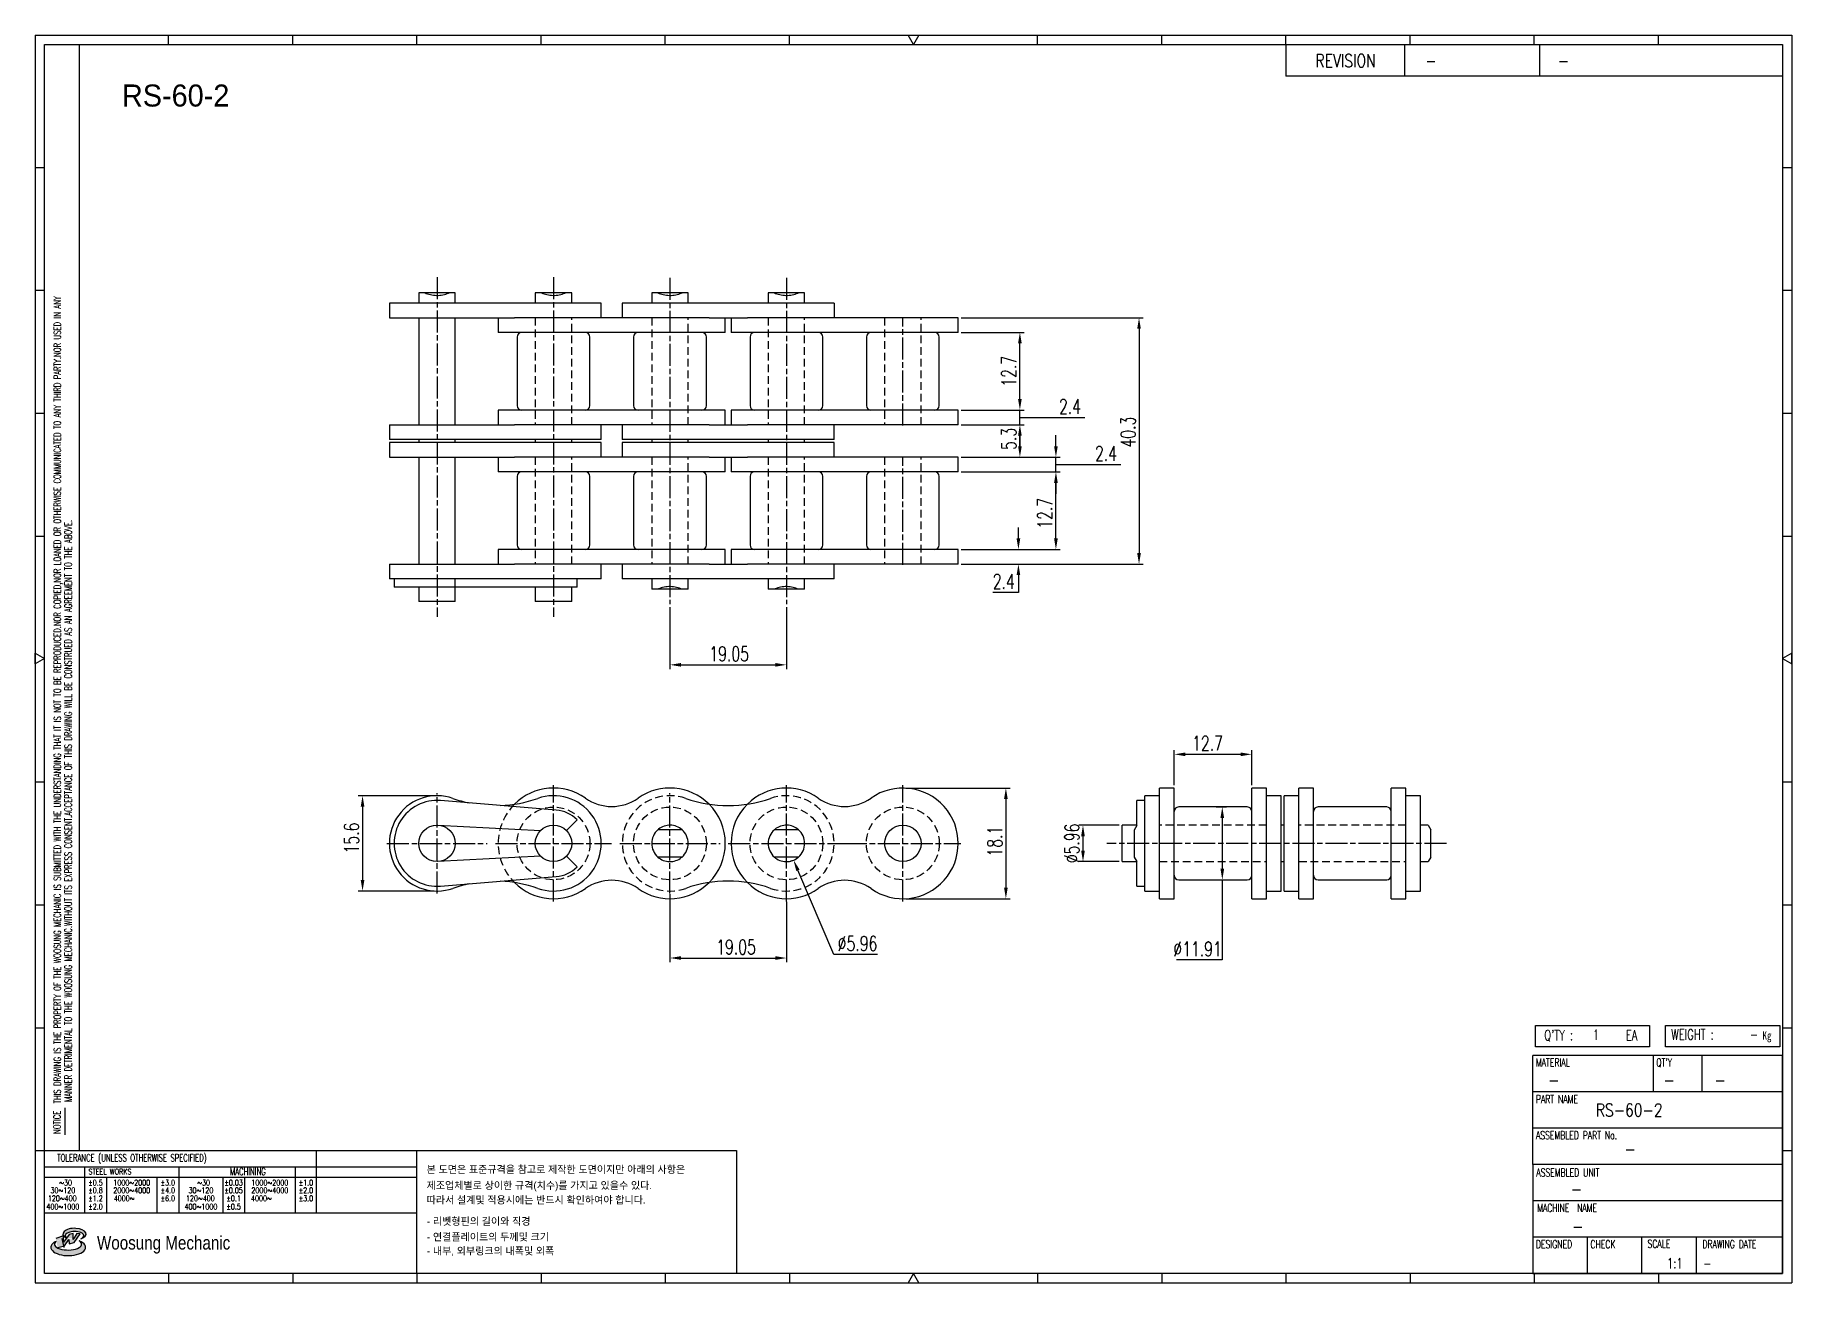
# Model space of a CAD drawing. Header units: millimetres. Extents: x 472 to 759, y -130 to 74.
import ezdxf
from ezdxf.enums import TextEntityAlignment as Align

# ---------------------------------------------------------------- set-up
doc = ezdxf.new("R2010")
doc.units = ezdxf.units.MM
doc.linetypes.add('AM_ISO08W050', pattern=[18, 12, -1.5, 3, -1.5])
doc.linetypes.add('HIDDEN', pattern=[9.525, 6.35, -3.175])
doc.layers.get('Defpoints').update_dxf_attribs({"color": 80})
doc.layers.add('CL1', color=140, linetype='AM_ISO08W050', lineweight=25)
for name, color, linetype in [('HID-01', 2, 'HIDDEN'), ('S-DIM', 7, 'Continuous'), ('TITLE', 7, 'Continuous'), ('도면레이아웃', 7, 'Continuous')]:
    doc.layers.add(name, color=color, linetype=linetype)
doc.styles.add('HAN', font='ROMANS.shx', dxfattribs={"width": 0.7, "bigfont": 'whgtxt.shx'})
doc.styles.add('HKD_ST2', font='romans.shx', dxfattribs={"width": 0.7, "height": 4, "bigfont": '@extfont2.shx'})
doc.styles.add('HSG', font='SIMPLEX.shx', dxfattribs={"width": 0.7, "bigfont": 'HSG.shx'})
doc.styles.add('MtXpl_', font='Gulim.ttf')
doc.styles.add('SLDTEXTSTYLE4', font='arial.ttf', dxfattribs={"width": 0.8})
doc.dimstyles.new('APP1.0', dxfattribs={"dimtxt": 2.4, "dimasz": 1.8, "dimexe": 0.7, "dimexo": 0.5, "dimgap": 0.6, "dimtad": 1, "dimtoh": 1, "dimrnd": 0.01, "dimzin": 9, "dimdsep": 46, "dimtxsty": 'HSG', "dimcen": 0, "dimclrd": 1, "dimclre": 1, "dimclrt": 256, "dimazin": 2, "dimtp": 1, "dimtm": 1, "dimtfac": 0.5, "dimtofl": 0, "dimtmove": 0, "dimatfit": 3, "dimfxl": 0, "dimtvp": 1, "dimtolj": 2, "dimlwd": -1, "dimlwe": -1, "dimarcsym": 0})

# ---------------------------------------------------------------- blocks, each defined once
blk = doc.blocks.new('MAST')
at = {"layer": '도면레이아웃'}
h = blk.add_hatch(color=10, dxfattribs=at)
h.paths.add_polyline_path([(1.544, 35.177), (1.554, 34.966), (1.779, 35.034), (2.054, 35.422), (1.908, 35.446), (1.728, 35.167), (1.741, 35.439), (1.547, 35.405), (1.292, 35.041), (1.295, 35.33), (0.943, 35.208), (1.03, 34.8), (1.336, 34.885)])
edge = h.paths.add_edge_path()
edge.add_ellipse((1.795, 35.421), major_axis=(-0.53, 0), ratio=0.487785, start_angle=122.36065, end_angle=403.39574)
edge.add_line((1.411, 35.244), (1.419, 35.261))
edge.add_ellipse((1.798, 35.344), major_axis=(-0.423, 0), ratio=0.444396, start_angle=131.58977, end_angle=386.19408, ccw=False)
edge = h.paths.add_edge_path()
edge.add_ellipse((1.512, 34.815), major_axis=(-0.793, 0), ratio=0.480113, start_angle=314.67633, end_angle=590.85213)
edge.add_ellipse((1.501, 34.958), major_axis=(-0.62, 0), ratio=0.43311, start_angle=331.7024, end_angle=574.42495, ccw=False)
at = {"color": 140}
for p, q in [((0, 90.118), (80.15, 90.118)), ((0, 90.118), (0, 33.191)), ((80.15, 90.118), (80.15, 33.191)), ((57.068, 89.693), (57.068, 88.246)), ((62.47, 89.693), (62.47, 88.246)), ((68.635, 89.693), (68.635, 88.246)), ((79.725, 88.246), (57.068, 88.246)), ((68.449, 43.961), (68.449, 44.936)), ((68.449, 44.936), (73.654, 44.936)), ((73.654, 44.936), (73.654, 43.961)), ((74.39, 43.961), (74.39, 44.936)), ((74.39, 44.936), (79.595, 44.936)), ((79.595, 44.936), (79.595, 43.961)), ((68.336, 38.59), (68.336, 43.563)), ((79.725, 43.563), (68.336, 43.563)), ((73.654, 43.961), (68.449, 43.961)), ((73.827, 43.563), (73.827, 41.905)), ((79.595, 43.961), (74.39, 43.961)), ((76.037, 43.563), (76.037, 41.905)), ((79.725, 38.59), (79.725, 43.563)), ((79.725, 41.905), (68.336, 41.905)), ((79.725, 40.248), (68.336, 40.248)), ((68.336, 38.59), (68.336, 33.616)), ((79.725, 38.59), (68.336, 38.59)), ((79.725, 33.616), (79.725, 38.59)), ((79.725, 36.932), (68.336, 36.932)), ((79.725, 35.274), (68.336, 35.274)), ((70.822, 33.616), (70.822, 35.274)), ((73.309, 33.616), (73.309, 35.274)), ((75.796, 33.616), (75.796, 35.274)), ((0, 33.191), (80.15, 33.191)), ((68.336, 33.616), (79.725, 33.616))]:
    blk.add_line(p, q, dxfattribs=at)
for p, q in [((6.089, 89.693), (6.089, 90.118)), ((11.753, 89.693), (11.753, 90.118)), ((17.418, 89.693), (17.418, 90.118)), ((23.082, 89.693), (23.082, 90.118)), ((28.746, 89.693), (28.746, 90.118)), ((34.411, 89.693), (34.411, 90.118)), ((45.739, 89.693), (45.739, 90.118)), ((51.404, 89.693), (51.404, 90.118)), ((57.068, 89.693), (57.068, 90.118)), ((62.732, 89.693), (62.732, 90.118)), ((68.397, 89.693), (68.397, 90.118)), ((74.061, 89.693), (74.061, 90.118)), ((0, 84.085), (0.425, 84.085)), ((79.725, 84.085), (80.15, 84.085)), ((0, 78.478), (0.425, 78.478)), ((79.725, 78.478), (80.15, 78.478)), ((0, 72.87), (0.425, 72.87)), ((79.725, 72.87), (80.15, 72.87)), ((0, 67.262), (0.425, 67.262)), ((79.725, 67.262), (80.15, 67.262)), ((0, 56.047), (0.425, 56.047)), ((79.725, 56.047), (80.15, 56.047)), ((0, 50.439), (0.425, 50.439)), ((79.725, 50.439), (80.15, 50.439)), ((0, 44.832), (0.425, 44.832)), ((79.725, 44.832), (80.15, 44.832)), ((1.377, 39.947), (1.377, 41.174)), ((0, 39.224), (0.425, 39.224)), ((79.725, 39.224), (80.15, 39.224)), ((6.089, 33.616), (6.089, 33.191)), ((11.753, 33.616), (11.753, 33.191)), ((17.418, 33.616), (17.418, 33.191)), ((23.082, 33.616), (23.082, 33.191)), ((28.746, 33.616), (28.746, 33.191)), ((34.411, 33.616), (34.411, 33.191)), ((45.739, 33.616), (45.739, 33.191)), ((51.404, 33.616), (51.404, 33.191)), ((57.068, 33.616), (57.068, 33.191)), ((62.732, 33.616), (62.732, 33.191)), ((68.397, 33.616), (68.397, 33.191)), ((74.061, 33.616), (74.061, 33.191))]:
    blk.add_line(p, q)
at = {"color": 2}
for p, q in [((2.017, 39.224), (2.017, 89.693)), ((0.425, 39.224), (17.418, 39.224)), ((0.425, 38.487), (17.418, 38.487)), ((2.257, 38.487), (2.257, 36.382)), ((6.557, 38.5), (6.557, 36.382)), ((11.857, 38.487), (11.857, 36.382)), ((12.816, 39.224), (12.816, 36.382)), ((17.418, 33.616), (17.418, 39.224)), ((0.425, 38.012), (17.418, 38.012)), ((3.257, 38.012), (3.257, 36.382)), ((5.557, 38.012), (5.557, 36.382)), ((8.557, 38.012), (8.557, 36.382)), ((9.557, 38.026), (9.557, 36.382)), ((0.425, 36.382), (17.418, 36.382))]:
    blk.add_line(p, q, dxfattribs=at)
for points in [[(40.075, 89.693), (39.83, 90.118), (40.32, 90.118)], [(0.425, 61.679), (0, 61.433), (0, 61.924)], [(79.725, 61.679), (80.15, 61.433), (80.15, 61.924)], [(40.075, 33.616), (39.83, 33.191), (40.32, 33.191)]]:
    blk.add_lwpolyline(points, close=True)
at = {"color": 140}
blk.add_lwpolyline([(0.425, 89.693), (79.725, 89.693), (79.725, 33.616), (0.425, 33.616)], close=True, dxfattribs=at)
at = {"layer": '도면레이아웃'}
for p, q in [((1.295, 35.33), (0.943, 35.208)), ((1.547, 35.405), (1.292, 35.041)), ((1.292, 35.041), (1.295, 35.33)), ((1.741, 35.439), (1.547, 35.405)), ((1.908, 35.446), (1.728, 35.167)), ((1.728, 35.167), (1.741, 35.439)), ((1.779, 35.034), (2.054, 35.422)), ((2.054, 35.422), (1.908, 35.446)), ((1.03, 34.8), (1.336, 34.885)), ((1.224, 35.208), (1.311, 34.8)), ((1.224, 35.208), (1.224, 35.208)), ((1.336, 34.885), (1.544, 35.177)), ((1.419, 35.261), (1.411, 35.244)), ((1.544, 35.177), (1.554, 34.966)), ((1.554, 34.966), (1.779, 35.034))]:
    blk.add_line(p, q, dxfattribs=at)
for centre, major_axis, ratio, start_param, end_param in [((1.795, 35.421), (-0.53, 0), 0.487785, 2.135596, 7.040584), ((1.798, 35.344), (-0.423, 0), 0.444396, 2.296675, 6.740358), ((1.512, 34.815), (-0.793, 0), 0.480113, 5.492138, 10.312315), ((1.501, 34.958), (-0.62, 0), 0.43311, 5.789299, 10.025607)]:
    blk.add_ellipse(centre, major_axis=major_axis, ratio=ratio, start_param=start_param, end_param=end_param, dxfattribs=at)
for s, height, style, width, p in [('REVISION', 0.5806, 'HAN', 0.8, (58.415, 88.664)), ('-', 0.581, 'HAN', 0.8, (63.426, 88.664)), ('-', 0.581, 'HAN', 0.8, (69.468, 88.664)), ("Q'TY : ", 0.4746, 'HKD_ST2', 0.7, (68.857, 44.253)), ('1', 0.475, 'HKD_ST2', 0.7, (71.071, 44.275)), ('EA', 0.4746, 'HKD_ST2', 0.7, (72.578, 44.253)), ('WEIGHT : ', 0.4746, 'HKD_ST2', 0.7, (74.65, 44.286)), ('-', 0.581, 'HAN', 0.8, (69.029, 42.157)), ('-', 0.581, 'HAN', 0.8, (74.289, 42.157)), ('-', 0.581, 'HAN', 0.8, (76.623, 42.157)), ('-', 0.581, 'HAN', 0.8, (72.515, 39.013)), ('-', 0.581, 'HAN', 0.8, (70.067, 37.189)), ('-', 0.581, 'HAN', 0.8, (70.126, 35.48)), ('1:1', 0.4746, 'HKD_ST2', 0.7, (74.458, 33.848)), ('-', 0.475, 'HKD_ST2', 0.7, (76.112, 33.837))]:
    blk.add_text(s, height=height, dxfattribs=dict(style=style, width=width)).set_placement(p)
at = {"color": 6, "style": 'HKD_ST2', "width": 0.7}
for s, p in [(' THIS DRAWING IS THE PROPERTY OF THE WOOSUNG MECHANIC IS SUBMITTED WITH THE UNDERSTANDING THAT IT IS NOT TO BE REPRODUCED.NOR COPIED,NOR LOANED OR OTHERWISE COMMUNICATED TO ANY THIRD PARTY.NOR USED IN ANY', (1.173, 41.217)), ('MANNER DETRIMENTAL TO THE WOOSUNG MECHANIC.WITHOUT ITS EXPRESS CONSENT.ACCEPTANCE OF THIS DRAWING WILL BE CONSTRUED AS AN AGREEMENT TO THE ABOVE.', (1.672, 41.447))]:
    blk.add_text(s, height=0.326266, rotation=90, dxfattribs=at).set_placement(p)
at = {"style": 'HKD_ST2', "width": 0.7}
blk.add_text('-', height=0.475, dxfattribs=at).set_placement((78.613, 44.286), align=Align.RIGHT)
at = {"color": 254, "style": 'HKD_ST2', "width": 0.7}
for s, height, p in [('MATERIAL', 0.3651, (68.474, 43.425)), ("QT'Y", 0.3651, (73.965, 43.425)), ('PART NAME', 0.3651, (68.474, 41.756)), ('ASSEMBLED PART No.', 0.36511, (68.474, 40.109)), ('ASSEMBLED UNIT', 0.36511, (68.49, 38.408)), ('MACHINE  NAME', 0.36511, (68.532, 36.794)), ('DESIGNED', 0.3651, (68.474, 35.136)), ('CHECK', 0.3651, (70.961, 35.136)), ('SCALE', 0.3651, (73.566, 35.153)), ('DRAWING DATE', 0.36511, (76.071, 35.141))]:
    blk.add_text(s, height=height, dxfattribs=at).set_placement(p, align=Align.TOP_LEFT)
at = {"style": 'HKD_ST2', "width": 0.7}
blk.add_text('NOTICE', height=0.3263, rotation=90, dxfattribs=at).set_placement((1.163, 39.988))
blk.add_text('TOLERANCE (UNLESS OTHERWISE SPECIFIED)', height=0.32627, dxfattribs=at).set_placement((4.417, 38.896), align=Align.MIDDLE_CENTER)
at = {"color": 4, "style": 'HKD_ST2', "width": 0.7}
for s, height, p in [('%%12630', 0.261, (1.389, 37.762)), ('1000%%1262000', 0.26101, (4.407, 37.762)), ('%%12630', 0.261, (7.689, 37.762)), ('1000%%1262000', 0.26101, (10.707, 37.762)), ('120%%126400', 0.26101, (1.237, 37.045)), ('30%%126120', 0.261, (1.263, 37.411)), ('4000%%126', 0.261, (4.061, 37.045)), ('2000%%1264000', 0.26101, (4.407, 37.411)), ('120%%126400', 0.26101, (7.537, 37.045)), ('30%%126120', 0.261, (7.563, 37.411)), ('4000%%126', 0.261, (10.321, 37.045)), ('2000%%1264000', 0.26101, (10.707, 37.411)), ('400%%1261000', 0.26101, (1.263, 36.67)), ('400%%1261000', 0.26101, (7.563, 36.67))]:
    blk.add_text(s, height=height, dxfattribs=at).set_placement(p, align=Align.MIDDLE_CENTER)
for s, height, p in [('%%P0.5', 0.261, (2.757, 37.762)), ('STEEL WORKS', 0.26101, (3.416, 38.268)), ('%%P3.0', 0.261, (6.057, 37.762)), ('%%P0.03', 0.261, (9.057, 37.762)), ('MACHINING', 0.3263, (9.707, 38.27)), ('%%P1.0', 0.261, (12.357, 37.762)), ('%%P0.8', 0.261, (2.757, 37.411)), ('%%P1.2', 0.261, (2.757, 37.045)), ('%%P4.0', 0.261, (6.057, 37.411)), ('%%P6.0', 0.261, (6.057, 37.045)), ('%%P0.05', 0.261, (9.057, 37.411)), ('%%P0.1', 0.261, (9.057, 37.045)), ('%%P2.0', 0.261, (12.357, 37.411)), ('%%P3.0', 0.261, (12.357, 37.045)), ('%%P2.0', 0.261, (2.757, 36.67)), ('%%P0.5', 0.261, (9.057, 36.67))]:
    blk.add_text(s, height=height, dxfattribs=at).set_placement(p, align=Align.MIDDLE)
at = {"color": 1, "style": 'SLDTEXTSTYLE4', "width": 0.8}
blk.add_text('Woosung Mechanic', height=0.61957, dxfattribs=at).set_placement((2.822, 34.711))
at = {"layer": 'TITLE', "width": 0.8}
blk.add_text('Kg', height=0.3789, dxfattribs=at).set_placement((78.807, 44.286))
blk = doc.blocks.new('*D2')
at = {"layer": 'Defpoints', "color": 0, "transparency": 16777216}
for p in [(622.63, -9.95), (632.48, -9.95), (622.63, -12.35)]:
    blk.add_point(p, dxfattribs=at)
at = {"layer": 'S-DIM', "color": 1, "transparency": 16777216}
for p, q in [((632.48, -8.15), (632.48, -6.35)), ((623.13, -9.95), (633.18, -9.95)), ((623.13, -12.35), (633.18, -12.35)), ((632.48, -14.15), (632.48, -16.98)), ((632.48, -16.98), (628.28, -16.98))]:
    blk.add_line(p, q, dxfattribs=at)
for points in [[(632.18, -8.15), (632.78, -8.15), (632.48, -9.95)], [(632.18, -14.15), (632.78, -14.15), (632.48, -12.35)]]:
    blk.add_solid(points, dxfattribs=at)
at = {"layer": 'S-DIM', "transparency": 16777216, "insert": (630.08, -15.18), "char_height": 2.4, "attachment_point": 5, "style": 'HSG'}
blk.add_mtext('\\A2;2.4', dxfattribs=at)
blk = doc.blocks.new('*D3')
at = {"layer": 'Defpoints', "color": 0, "transparency": 16777216}
for p in [(622.63, 2.75), (638.61, 2.75), (622.63, -9.95)]:
    blk.add_point(p, dxfattribs=at)
at = {"layer": 'S-DIM', "color": 1, "transparency": 16777216}
for p, q in [((623.13, 2.75), (639.31, 2.75)), ((638.61, -8.15), (638.61, 0.95)), ((623.13, -9.95), (639.31, -9.95))]:
    blk.add_line(p, q, dxfattribs=at)
for points in [[(638.31, 0.95), (638.91, 0.95), (638.61, 2.75)], [(638.31, -8.15), (638.91, -8.15), (638.61, -9.95)]]:
    blk.add_solid(points, dxfattribs=at)
at = {"layer": 'S-DIM', "transparency": 16777216, "insert": (636.81, -4.04), "char_height": 2.4, "attachment_point": 5, "rotation": 90, "style": 'HSG'}
blk.add_mtext('\\A2;12.7', dxfattribs=at)
blk = doc.blocks.new('*D4')
at = {"layer": 'Defpoints', "color": 0, "transparency": 16777216}
for p in [(622.63, 5.15), (638.61, 5.15), (622.63, 2.75)]:
    blk.add_point(p, dxfattribs=at)
at = {"layer": 'S-DIM', "color": 1, "transparency": 16777216}
for p, q in [((638.61, 6.95), (638.61, 8.75)), ((623.13, 5.15), (639.31, 5.15)), ((638.61, 2.75), (638.61, 5.15)), ((638.61, 3.95), (644.41, 3.95)), ((644.41, 3.95), (649.21, 3.95)), ((623.13, 2.75), (639.31, 2.75)), ((638.61, 0.95), (638.61, -0.85))]:
    blk.add_line(p, q, dxfattribs=at)
for points in [[(638.31, 6.95), (638.91, 6.95), (638.61, 5.15)], [(638.31, 0.95), (638.91, 0.95), (638.61, 2.75)]]:
    blk.add_solid(points, dxfattribs=at)
at = {"layer": 'S-DIM', "transparency": 16777216, "insert": (646.81, 5.75), "char_height": 2.4, "attachment_point": 5, "style": 'HSG'}
blk.add_mtext('\\A2;2.4', dxfattribs=at)
blk = doc.blocks.new('*D5')
at = {"layer": 'Defpoints', "color": 0, "transparency": 16777216}
for p in [(622.63, 10.45), (632.72, 10.45), (622.63, 5.15)]:
    blk.add_point(p, dxfattribs=at)
at = {"layer": 'S-DIM', "color": 1, "transparency": 16777216}
for p, q in [((623.13, 10.45), (633.42, 10.45)), ((632.72, 6.95), (632.72, 8.65)), ((623.13, 5.15), (633.42, 5.15))]:
    blk.add_line(p, q, dxfattribs=at)
for points in [[(632.42, 8.65), (633.02, 8.65), (632.72, 10.45)], [(632.42, 6.95), (633.02, 6.95), (632.72, 5.15)]]:
    blk.add_solid(points, dxfattribs=at)
at = {"layer": 'S-DIM', "transparency": 16777216, "insert": (630.92, 8.14), "char_height": 2.4, "attachment_point": 5, "rotation": 90, "style": 'HSG'}
blk.add_mtext('\\A2;5.3', dxfattribs=at)
blk = doc.blocks.new('*D6')
at = {"layer": 'Defpoints', "color": 0, "transparency": 16777216}
for p in [(622.63, 12.85), (632.72, 12.85), (622.63, 10.45)]:
    blk.add_point(p, dxfattribs=at)
at = {"layer": 'S-DIM', "color": 1, "transparency": 16777216}
for p, q in [((632.72, 14.65), (632.72, 16.45)), ((623.13, 12.85), (633.42, 12.85)), ((632.72, 10.45), (632.72, 12.85)), ((632.72, 11.65), (638.52, 11.65)), ((638.52, 11.65), (643.32, 11.65)), ((623.13, 10.45), (633.42, 10.45)), ((632.72, 8.65), (632.72, 6.85))]:
    blk.add_line(p, q, dxfattribs=at)
for points in [[(632.42, 14.65), (633.02, 14.65), (632.72, 12.85)], [(632.42, 8.65), (633.02, 8.65), (632.72, 10.45)]]:
    blk.add_solid(points, dxfattribs=at)
at = {"layer": 'S-DIM', "transparency": 16777216, "insert": (640.92, 13.45), "char_height": 2.4, "attachment_point": 5, "style": 'HSG'}
blk.add_mtext('\\A2;2.4', dxfattribs=at)
blk = doc.blocks.new('*D7')
at = {"layer": 'Defpoints', "color": 0, "transparency": 16777216}
for p in [(622.63, 25.55), (632.72, 25.55), (622.63, 12.85)]:
    blk.add_point(p, dxfattribs=at)
at = {"layer": 'S-DIM', "color": 1, "transparency": 16777216}
for p, q in [((623.13, 25.55), (633.42, 25.55)), ((632.72, 14.65), (632.72, 23.75)), ((623.13, 12.85), (633.42, 12.85))]:
    blk.add_line(p, q, dxfattribs=at)
for points in [[(632.42, 23.75), (633.02, 23.75), (632.72, 25.55)], [(632.42, 14.65), (633.02, 14.65), (632.72, 12.85)]]:
    blk.add_solid(points, dxfattribs=at)
at = {"layer": 'S-DIM', "transparency": 16777216, "insert": (630.92, 19.2), "char_height": 2.4, "attachment_point": 5, "rotation": 90, "style": 'HSG'}
blk.add_mtext('\\A2;12.7', dxfattribs=at)
blk = doc.blocks.new('*D8')
at = {"layer": 'Defpoints', "color": 0, "transparency": 16777216}
for p in [(622.63, 27.95), (622.63, -12.35), (652.21, -12.35)]:
    blk.add_point(p, dxfattribs=at)
at = {"layer": 'S-DIM', "color": 1, "transparency": 16777216}
for p, q in [((623.13, 27.95), (652.91, 27.95)), ((652.21, 26.15), (652.21, -10.55)), ((623.13, -12.35), (652.91, -12.35))]:
    blk.add_line(p, q, dxfattribs=at)
for points in [[(651.91, 26.15), (652.51, 26.15), (652.21, 27.95)], [(651.91, -10.55), (652.51, -10.55), (652.21, -12.35)]]:
    blk.add_solid(points, dxfattribs=at)
at = {"layer": 'S-DIM', "transparency": 16777216, "insert": (650.41, 9.25), "char_height": 2.4, "attachment_point": 5, "rotation": 90, "style": 'HSG'}
blk.add_mtext('\\A2;40.3', dxfattribs=at)
blk = doc.blocks.new('*D9')
at = {"layer": 'Defpoints', "color": 0, "transparency": 16777216}
for p in [(575.48, -18.88), (594.53, -18.88), (594.53, -28.82)]:
    blk.add_point(p, dxfattribs=at)
at = {"layer": 'S-DIM', "color": 1, "transparency": 16777216}
for p, q in [((575.48, -19.38), (575.48, -29.52)), ((594.53, -19.38), (594.53, -29.52)), ((577.28, -28.82), (592.73, -28.82))]:
    blk.add_line(p, q, dxfattribs=at)
for points in [[(577.28, -28.52), (577.28, -29.12), (575.48, -28.82)], [(592.73, -28.52), (592.73, -29.12), (594.53, -28.82)]]:
    blk.add_solid(points, dxfattribs=at)
at = {"layer": 'S-DIM', "transparency": 16777216, "insert": (585.16, -27.02), "char_height": 2.4, "attachment_point": 5, "style": 'HSG'}
blk.add_mtext('\\A2;19.05', dxfattribs=at)
blk = doc.blocks.new('*D10')
at = {"layer": 'Defpoints', "color": 0, "transparency": 16777216}
for p in [(575.48, -65.83), (594.53, -67.08), (594.53, -76.78)]:
    blk.add_point(p, dxfattribs=at)
at = {"layer": 'S-DIM', "color": 1, "transparency": 16777216}
for p, q in [((575.48, -66.33), (575.48, -77.48)), ((594.53, -67.58), (594.53, -77.48)), ((577.28, -76.78), (592.73, -76.78))]:
    blk.add_line(p, q, dxfattribs=at)
for points in [[(577.28, -76.48), (577.28, -77.08), (575.48, -76.78)], [(592.73, -76.48), (592.73, -77.08), (594.53, -76.78)]]:
    blk.add_solid(points, dxfattribs=at)
at = {"layer": 'S-DIM', "transparency": 16777216, "insert": (586.28, -74.98), "char_height": 2.4, "attachment_point": 5, "style": 'HSG'}
blk.add_mtext('\\A2;19.05', dxfattribs=at)
blk = doc.blocks.new('*D11')
at = {"layer": 'Defpoints', "color": 0, "transparency": 16777216}
for p in [(593.36, -55.29), (595.7, -60.77)]:
    blk.add_point(p, dxfattribs=at)
at = {"layer": 'S-DIM', "color": 1, "transparency": 16777216}
for p, q in [((602.28, -76.21), (596.4, -62.42)), ((609.44, -76.21), (602.28, -76.21))]:
    blk.add_line(p, q, dxfattribs=at)
blk.add_arc((594.53, -58.03), 2.98, 279.6414, 301.7962, dxfattribs=at)
blk.add_solid([(596.68, -62.31), (596.13, -62.54), (595.7, -60.77)], dxfattribs=at)
at = {"layer": 'S-DIM', "transparency": 16777216, "insert": (606.16, -74.41), "char_height": 2.4, "attachment_point": 5, "style": 'HSG'}
blk.add_mtext('\\A2;∅5.96', dxfattribs=at)
blk = doc.blocks.new('*D12')
at = {"layer": 'Defpoints', "color": 0, "transparency": 16777216}
for p in [(613.58, -48.98), (613.58, -67.08), (630.43, -67.08)]:
    blk.add_point(p, dxfattribs=at)
at = {"layer": 'S-DIM', "color": 1, "transparency": 16777216}
for p, q in [((614.08, -48.98), (631.13, -48.98)), ((630.43, -50.78), (630.43, -65.28)), ((614.08, -67.08), (631.13, -67.08))]:
    blk.add_line(p, q, dxfattribs=at)
for points in [[(630.13, -50.78), (630.73, -50.78), (630.43, -48.98)], [(630.13, -65.28), (630.73, -65.28), (630.43, -67.08)]]:
    blk.add_solid(points, dxfattribs=at)
at = {"layer": 'S-DIM', "transparency": 16777216, "insert": (628.63, -57.66), "char_height": 2.4, "attachment_point": 5, "rotation": 90, "style": 'HSG'}
blk.add_mtext('\\A2;18.1', dxfattribs=at)
blk = doc.blocks.new('*D13')
at = {"layer": 'Defpoints', "color": 0, "transparency": 16777216}
for p in [(537.38, -50.23), (525.19, -65.83), (537.38, -65.83)]:
    blk.add_point(p, dxfattribs=at)
at = {"layer": 'S-DIM', "color": 1, "transparency": 16777216}
for p, q in [((536.88, -50.23), (524.49, -50.23)), ((525.19, -52.03), (525.19, -64.03)), ((536.88, -65.83), (524.49, -65.83))]:
    blk.add_line(p, q, dxfattribs=at)
for points in [[(524.89, -52.03), (525.49, -52.03), (525.19, -50.23)], [(524.89, -64.03), (525.49, -64.03), (525.19, -65.83)]]:
    blk.add_solid(points, dxfattribs=at)
at = {"layer": 'S-DIM', "transparency": 16777216, "insert": (523.39, -57.15), "char_height": 2.4, "attachment_point": 5, "rotation": 90, "style": 'HSG'}
blk.add_mtext('\\A2;15.6', dxfattribs=at)
blk = doc.blocks.new('*D14')
at = {"layer": 'Defpoints', "color": 0, "transparency": 16777216}
for p in [(649.46, -55.05), (643.04, -61.01), (649.46, -61.01)]:
    blk.add_point(p, dxfattribs=at)
at = {"layer": 'S-DIM', "color": 1, "transparency": 16777216}
for p, q in [((648.96, -55.05), (642.34, -55.05)), ((643.04, -56.85), (643.04, -59.21)), ((648.96, -61.01), (642.34, -61.01))]:
    blk.add_line(p, q, dxfattribs=at)
for points in [[(642.74, -56.85), (643.34, -56.85), (643.04, -55.05)], [(642.74, -59.21), (643.34, -59.21), (643.04, -61.01)]]:
    blk.add_solid(points, dxfattribs=at)
at = {"layer": 'S-DIM', "transparency": 16777216, "insert": (641.24, -58.03), "char_height": 2.4, "attachment_point": 5, "rotation": 90, "style": 'HSG'}
blk.add_mtext('\\A2;%%c5.96', dxfattribs=at)
blk = doc.blocks.new('*D15')
at = {"layer": 'Defpoints', "color": 0, "transparency": 16777216}
for p in [(664.31, -52.07), (664.31, -63.98), (665.83, -63.98)]:
    blk.add_point(p, dxfattribs=at)
at = {"layer": 'S-DIM', "color": 1, "transparency": 16777216}
for p, q in [((664.81, -52.07), (666.53, -52.07)), ((665.83, -53.87), (665.83, -62.18)), ((664.81, -63.98), (666.53, -63.98)), ((665.83, -63.98), (665.83, -77.1)), ((665.83, -77.1), (658.35, -77.1))]:
    blk.add_line(p, q, dxfattribs=at)
for points in [[(665.53, -53.87), (666.13, -53.87), (665.83, -52.07)], [(665.53, -62.18), (666.13, -62.18), (665.83, -63.98)]]:
    blk.add_solid(points, dxfattribs=at)
at = {"layer": 'S-DIM', "transparency": 16777216, "insert": (661.79, -75.3), "char_height": 2.4, "attachment_point": 5, "style": 'HSG'}
blk.add_mtext('\\A2;%%c11.91', dxfattribs=at)
blk = doc.blocks.new('*D16')
at = {"layer": 'Defpoints', "color": 0, "transparency": 16777216}
for p in [(670.66, -43.46), (657.96, -48.98), (670.66, -48.98)]:
    blk.add_point(p, dxfattribs=at)
at = {"layer": 'S-DIM', "color": 1, "transparency": 16777216}
for p, q in [((657.96, -48.48), (657.96, -42.76)), ((670.66, -48.48), (670.66, -42.76)), ((659.76, -43.46), (668.86, -43.46))]:
    blk.add_line(p, q, dxfattribs=at)
for points in [[(659.76, -43.16), (659.76, -43.76), (657.96, -43.46)], [(668.86, -43.16), (668.86, -43.76), (670.66, -43.46)]]:
    blk.add_solid(points, dxfattribs=at)
at = {"layer": 'S-DIM', "transparency": 16777216, "insert": (663.41, -41.66), "char_height": 2.4, "attachment_point": 5, "style": 'HSG'}
blk.add_mtext('\\A2;12.7', dxfattribs=at)

msp = doc.modelspace()

# ---------------------------------------------------------------- linework, layer by layer
for p, q in [((534.396, 32.045), (534.396, 30.345)), ((540.356, 32.045), (534.396, 32.045)), ((535.405, 32.045), (535.607, 31.951)), ((535.607, 31.951), (535.823, 31.867)), ((535.823, 31.867), (536.051, 31.795)), ((536.051, 31.795), (536.288, 31.734)), ((536.288, 31.734), (536.534, 31.685)), ((536.534, 31.685), (536.787, 31.649)), ((536.787, 31.649), (537.043, 31.626)), ((537.043, 31.626), (537.303, 31.616)), ((537.303, 31.616), (537.563, 31.619)), ((537.563, 31.619), (537.821, 31.635)), ((537.821, 31.635), (538.076, 31.663)), ((538.076, 31.663), (538.326, 31.705)), ((538.326, 31.705), (538.569, 31.759)), ((538.569, 31.759), (538.802, 31.825)), ((538.802, 31.825), (539.025, 31.903)), ((539.025, 31.903), (539.235, 31.991)), ((539.235, 31.991), (539.347, 32.045)), ((540.356, 30.345), (540.356, 32.045)), ((553.446, 32.045), (553.446, 30.345)), ((559.406, 32.045), (553.446, 32.045)), ((554.455, 32.045), (554.657, 31.951)), ((554.657, 31.951), (554.873, 31.867)), ((554.873, 31.867), (555.101, 31.795)), ((555.101, 31.795), (555.338, 31.734)), ((555.338, 31.734), (555.584, 31.685)), ((555.584, 31.685), (555.837, 31.649)), ((555.837, 31.649), (556.093, 31.626)), ((556.093, 31.626), (556.353, 31.616)), ((556.353, 31.616), (556.613, 31.619)), ((556.613, 31.619), (556.871, 31.635)), ((556.871, 31.635), (557.126, 31.663)), ((557.126, 31.663), (557.376, 31.705)), ((557.376, 31.705), (557.619, 31.759)), ((557.619, 31.759), (557.852, 31.825)), ((557.852, 31.825), (558.075, 31.903)), ((558.075, 31.903), (558.285, 31.991)), ((558.285, 31.991), (558.397, 32.045)), ((559.406, 30.345), (559.406, 32.045)), ((572.496, 32.045), (572.496, 30.345)), ((578.456, 32.045), (572.496, 32.045)), ((573.505, 32.045), (573.707, 31.951)), ((573.707, 31.951), (573.923, 31.867)), ((573.923, 31.867), (574.151, 31.795)), ((574.151, 31.795), (574.388, 31.734)), ((574.388, 31.734), (574.634, 31.685)), ((574.634, 31.685), (574.887, 31.649)), ((574.887, 31.649), (575.143, 31.626)), ((575.143, 31.626), (575.403, 31.616)), ((575.403, 31.616), (575.663, 31.619)), ((575.663, 31.619), (575.921, 31.635)), ((575.921, 31.635), (576.176, 31.663)), ((576.176, 31.663), (576.426, 31.705)), ((576.426, 31.705), (576.669, 31.759)), ((576.669, 31.759), (576.902, 31.825)), ((576.902, 31.825), (577.125, 31.903)), ((577.125, 31.903), (577.335, 31.991)), ((577.335, 31.991), (577.447, 32.045)), ((578.456, 30.345), (578.456, 32.045)), ((591.546, 32.045), (591.546, 30.345)), ((597.506, 32.045), (591.546, 32.045)), ((592.555, 32.045), (592.757, 31.951)), ((592.757, 31.951), (592.973, 31.867)), ((592.973, 31.867), (593.201, 31.795)), ((593.201, 31.795), (593.438, 31.734)), ((593.438, 31.734), (593.684, 31.685)), ((593.684, 31.685), (593.937, 31.649)), ((593.937, 31.649), (594.193, 31.626)), ((594.193, 31.626), (594.453, 31.616)), ((594.453, 31.616), (594.713, 31.619)), ((594.713, 31.619), (594.971, 31.635)), ((594.971, 31.635), (595.226, 31.663)), ((595.226, 31.663), (595.476, 31.705)), ((595.476, 31.705), (595.719, 31.759)), ((595.719, 31.759), (595.952, 31.825)), ((595.952, 31.825), (596.175, 31.903)), ((596.175, 31.903), (596.385, 31.991)), ((596.385, 31.991), (596.497, 32.045)), ((597.506, 30.345), (597.506, 32.045)), ((564.226, 30.345), (529.576, 30.345)), ((529.576, 30.345), (529.576, 27.945)), ((564.226, 27.945), (564.226, 30.345)), ((602.326, 30.345), (567.676, 30.345)), ((567.676, 30.345), (567.676, 27.945)), ((602.326, 30.345), (602.326, 27.945)), ((529.576, 27.945), (550.038, 27.945)), ((534.396, 27.945), (534.396, 10.445)), ((540.356, 10.445), (540.356, 27.945)), ((547.376, 27.945), (547.376, 25.545)), ((581.864, 27.945), (550.038, 27.945)), ((581.864, 27.945), (588.138, 27.945)), ((584.526, 25.545), (584.526, 27.945)), ((585.476, 27.945), (585.476, 25.545)), ((622.626, 27.945), (588.138, 27.945)), ((622.626, 25.545), (622.626, 27.945)), ((584.526, 25.545), (547.376, 25.545)), ((550.471, 24.807), (550.471, 13.584)), ((562.381, 13.584), (562.381, 24.807)), ((569.521, 24.807), (569.521, 13.584)), ((581.431, 13.584), (581.431, 24.807)), ((622.626, 25.545), (585.476, 25.545)), ((588.571, 24.807), (588.571, 13.584)), ((600.481, 13.584), (600.481, 24.807)), ((607.621, 24.807), (607.621, 13.584)), ((619.531, 13.584), (619.531, 24.807)), ((584.526, 12.845), (547.376, 12.845)), ((547.376, 12.845), (547.376, 10.445)), ((584.526, 10.445), (584.526, 12.845)), ((622.626, 12.845), (585.476, 12.845)), ((585.476, 12.845), (585.476, 10.445)), ((622.626, 10.445), (622.626, 12.845)), ((529.576, 10.445), (550.038, 10.445)), ((529.576, 10.445), (529.576, 8.045)), ((581.864, 10.445), (550.038, 10.445)), ((564.226, 8.045), (564.226, 10.445)), ((567.676, 10.445), (567.676, 8.045)), ((581.864, 10.445), (588.138, 10.445)), ((622.626, 10.445), (588.138, 10.445)), ((602.326, 8.045), (602.326, 10.445)), ((564.226, 8.045), (529.576, 8.045)), ((564.226, 7.545), (529.576, 7.545)), ((529.576, 7.545), (529.576, 5.145)), ((534.396, 8.045), (534.396, 7.545)), ((540.356, 7.545), (540.356, 8.045)), ((553.446, 8.045), (553.446, 7.545)), ((559.406, 7.545), (559.406, 8.045)), ((564.226, 5.145), (564.226, 7.545)), ((602.326, 8.045), (567.676, 8.045)), ((602.326, 7.545), (567.676, 7.545)), ((567.676, 7.545), (567.676, 5.145)), ((572.496, 8.045), (572.496, 7.545)), ((578.456, 7.545), (578.456, 8.045)), ((591.546, 8.045), (591.546, 7.545)), ((597.506, 7.545), (597.506, 8.045)), ((602.326, 5.145), (602.326, 7.545)), ((529.576, 5.145), (550.038, 5.145)), ((534.396, 5.145), (534.396, -12.355)), ((540.356, -12.355), (540.356, 5.145)), ((547.376, 5.145), (547.376, 2.745)), ((581.864, 5.145), (550.038, 5.145)), ((581.864, 5.145), (588.138, 5.145)), ((584.526, 2.745), (584.526, 5.145)), ((585.476, 5.145), (585.476, 2.745)), ((622.626, 5.145), (588.138, 5.145)), ((622.626, 2.745), (622.626, 5.145)), ((584.526, 2.745), (547.376, 2.745)), ((550.471, 2.007), (550.471, -9.216)), ((562.381, -9.216), (562.381, 2.007)), ((569.521, 2.007), (569.521, -9.216)), ((581.431, -9.216), (581.431, 2.007)), ((622.626, 2.745), (585.476, 2.745)), ((588.571, 2.007), (588.571, -9.216)), ((600.481, -9.216), (600.481, 2.007)), ((607.621, 2.007), (607.621, -9.216)), ((619.531, -9.216), (619.531, 2.007)), ((584.526, -9.955), (547.376, -9.955)), ((547.376, -9.955), (547.376, -12.355)), ((584.526, -12.355), (584.526, -9.955)), ((622.626, -9.955), (585.476, -9.955)), ((585.476, -9.955), (585.476, -12.355)), ((622.626, -12.355), (622.626, -9.955)), ((529.576, -12.355), (550.038, -12.355)), ((529.576, -12.355), (529.576, -14.755)), ((581.864, -12.355), (550.038, -12.355)), ((564.226, -14.755), (564.226, -12.355)), ((567.676, -12.355), (567.676, -14.755)), ((581.864, -12.355), (588.138, -12.355)), ((622.626, -12.355), (588.138, -12.355)), ((602.326, -14.755), (602.326, -12.355)), ((564.226, -14.755), (529.576, -14.755)), ((530.356, -14.755), (530.356, -16.088)), ((560.287, -16.088), (530.356, -16.088)), ((534.396, -16.088), (534.396, -18.455)), ((540.356, -16.088), (540.356, -14.755)), ((540.356, -18.455), (540.356, -16.088)), ((553.446, -16.088), (553.446, -18.455)), ((559.406, -18.455), (559.406, -16.088)), ((560.287, -16.088), (560.287, -14.755)), ((602.326, -14.755), (567.676, -14.755)), ((572.496, -14.755), (572.496, -16.455)), ((578.456, -16.455), (572.496, -16.455)), ((573.617, -16.4), (573.505, -16.455)), ((573.827, -16.312), (573.617, -16.4)), ((574.05, -16.234), (573.827, -16.312)), ((574.283, -16.168), (574.05, -16.234)), ((574.526, -16.114), (574.283, -16.168)), ((574.776, -16.073), (574.526, -16.114)), ((575.031, -16.044), (574.776, -16.073)), ((575.289, -16.028), (575.031, -16.044)), ((575.549, -16.025), (575.289, -16.028)), ((575.809, -16.035), (575.549, -16.025)), ((576.066, -16.058), (575.809, -16.035)), ((576.318, -16.095), (576.066, -16.058)), ((576.564, -16.143), (576.318, -16.095)), ((576.802, -16.204), (576.564, -16.143)), ((577.029, -16.277), (576.802, -16.204)), ((577.245, -16.36), (577.029, -16.277)), ((577.447, -16.455), (577.245, -16.36)), ((578.456, -16.455), (578.456, -14.755)), ((591.546, -14.755), (591.546, -16.455)), ((597.506, -16.455), (591.546, -16.455)), ((592.667, -16.4), (592.555, -16.455)), ((592.877, -16.312), (592.667, -16.4)), ((593.1, -16.234), (592.877, -16.312)), ((593.333, -16.168), (593.1, -16.234)), ((593.576, -16.114), (593.333, -16.168)), ((593.826, -16.073), (593.576, -16.114)), ((594.081, -16.044), (593.826, -16.073)), ((594.339, -16.028), (594.081, -16.044)), ((594.599, -16.025), (594.339, -16.028)), ((594.859, -16.035), (594.599, -16.025)), ((595.116, -16.058), (594.859, -16.035)), ((595.368, -16.095), (595.116, -16.058)), ((595.614, -16.143), (595.368, -16.095)), ((595.852, -16.204), (595.614, -16.143)), ((596.079, -16.277), (595.852, -16.204)), ((596.295, -16.36), (596.079, -16.277)), ((596.497, -16.455), (596.295, -16.36)), ((597.506, -16.455), (597.506, -14.755)), ((540.356, -18.455), (534.396, -18.455)), ((559.406, -18.455), (553.446, -18.455)), ((556.873, -52.584), (537.951, -51.03)), ((653.162, -51.006), (651.829, -51.006)), ((651.829, -55.156), (651.829, -51.006)), ((655.562, -50.226), (653.162, -50.226)), ((653.162, -65.826), (653.162, -50.226)), ((657.962, -48.976), (655.562, -48.976)), ((655.562, -67.076), (655.562, -48.976)), ((657.962, -67.076), (657.962, -48.976)), ((673.062, -48.976), (670.662, -48.976)), ((670.662, -67.076), (670.662, -48.976)), ((673.062, -67.076), (673.062, -48.976)), ((675.462, -50.226), (673.062, -50.226)), ((675.462, -65.826), (675.462, -50.226)), ((678.362, -50.226), (675.962, -50.226)), ((675.962, -65.826), (675.962, -50.226)), ((680.762, -48.976), (678.362, -48.976)), ((678.362, -67.076), (678.362, -48.976)), ((680.762, -67.076), (680.762, -48.976)), ((695.862, -48.976), (693.462, -48.976)), ((693.462, -67.076), (693.462, -48.976)), ((695.862, -67.076), (695.862, -48.976)), ((698.262, -50.226), (695.862, -50.226)), ((698.262, -65.826), (698.262, -50.226)), ((558.533, -55.919), (560.287, -54.165)), ((669.923, -52.071), (658.7, -52.071)), ((692.723, -52.071), (681.5, -52.071)), ((537.53, -55.05), (554.319, -55.919)), ((577.447, -55.791), (573.505, -55.791)), ((596.497, -55.791), (592.555, -55.791)), ((649.462, -61.006), (649.462, -55.046)), ((651.829, -55.046), (649.462, -55.046)), ((651.462, -55.791), (651.892, -55.046)), ((651.462, -60.261), (651.462, -55.791)), ((675.962, -55.046), (675.462, -55.046)), ((699.532, -55.046), (698.262, -55.046)), ((699.532, -55.046), (699.962, -55.791)), ((699.962, -60.261), (699.962, -55.791)), ((554.319, -60.133), (537.53, -61.002)), ((560.287, -61.887), (558.533, -60.133)), ((577.447, -60.261), (573.505, -60.261)), ((596.497, -60.261), (592.555, -60.261)), ((651.892, -61.006), (651.462, -60.261)), ((699.962, -60.261), (699.532, -61.006)), ((649.462, -61.006), (651.829, -61.006)), ((651.829, -65.046), (651.829, -60.896)), ((675.462, -61.006), (675.962, -61.006)), ((698.262, -61.006), (699.532, -61.006)), ((537.951, -65.023), (556.873, -63.468)), ((651.829, -65.046), (653.162, -65.046)), ((653.162, -65.826), (655.562, -65.826)), ((658.7, -63.981), (669.923, -63.981)), ((673.062, -65.826), (675.462, -65.826)), ((675.962, -65.826), (678.362, -65.826)), ((681.5, -63.981), (692.723, -63.981)), ((695.862, -65.826), (698.262, -65.826)), ((655.562, -67.076), (657.962, -67.076)), ((670.662, -67.076), (673.062, -67.076)), ((678.362, -67.076), (680.762, -67.076)), ((693.462, -67.076), (695.862, -67.076))]:
    msp.add_line(p, q)
for points in [[(577.447, -55.791), (577.245, -55.628), (577.029, -55.483), (576.802, -55.357), (576.564, -55.252), (576.318, -55.168), (576.066, -55.105), (575.809, -55.065), (575.549, -55.047), (575.289, -55.052), (575.031, -55.08), (574.776, -55.13), (574.526, -55.202), (574.283, -55.295), (574.05, -55.41), (573.827, -55.544), (573.617, -55.697), (573.505, -55.791)], [(596.497, -55.791), (596.295, -55.628), (596.079, -55.483), (595.852, -55.357), (595.614, -55.252), (595.368, -55.168), (595.116, -55.105), (594.859, -55.065), (594.599, -55.047), (594.339, -55.052), (594.081, -55.08), (593.826, -55.13), (593.576, -55.202), (593.333, -55.295), (593.1, -55.41), (592.877, -55.544), (592.667, -55.697), (592.555, -55.791)], [(573.505, -60.261), (573.707, -60.424), (573.923, -60.569), (574.151, -60.695), (574.388, -60.801), (574.634, -60.885), (574.887, -60.947), (575.143, -60.988), (575.403, -61.005), (575.663, -61), (575.921, -60.973), (576.176, -60.923), (576.426, -60.851), (576.669, -60.757), (576.902, -60.643), (577.125, -60.509), (577.335, -60.355), (577.447, -60.261)], [(592.555, -60.261), (592.757, -60.424), (592.973, -60.569), (593.201, -60.695), (593.438, -60.801), (593.684, -60.885), (593.937, -60.947), (594.193, -60.988), (594.453, -61.005), (594.713, -61), (594.971, -60.973), (595.226, -60.923), (595.476, -60.851), (595.719, -60.757), (595.952, -60.643), (596.175, -60.509), (596.385, -60.355), (596.497, -60.261)]]:
    msp.add_lwpolyline(points)
at = {"color": 140}
msp.add_lwpolyline([(534.079, -108.289), (586.355, -108.289), (586.355, -128.395), (534.079, -128.395)], close=True, dxfattribs=at)
for centre in [(537.376, -58.026), (556.426, -58.026), (613.576, -58.026)]:
    msp.add_circle(centre, 2.98)
for centre, radius, start, end in [((551.209, 24.807), 0.738, 90, 180), ((561.643, 24.807), 0.738, 360, 90), ((570.259, 24.807), 0.738, 90, 180), ((580.693, 24.807), 0.738, 360, 90), ((589.309, 24.807), 0.738, 90, 180), ((599.743, 24.807), 0.738, 360, 90), ((608.359, 24.807), 0.738, 90, 180), ((618.793, 24.807), 0.738, 360, 90), ((551.209, 13.584), 0.738, 180, 270), ((561.643, 13.584), 0.738, 270, 0), ((570.259, 13.584), 0.738, 180, 270), ((580.693, 13.584), 0.738, 270, 0), ((589.309, 13.584), 0.738, 180, 270), ((599.743, 13.584), 0.738, 270, 0), ((608.359, 13.584), 0.738, 180, 270), ((618.793, 13.584), 0.738, 270, 0), ((551.209, 2.007), 0.738, 90, 180), ((561.643, 2.007), 0.738, 360, 90), ((570.259, 2.007), 0.738, 90, 180), ((580.693, 2.007), 0.738, 360, 90), ((589.309, 2.007), 0.738, 90, 180), ((599.743, 2.007), 0.738, 360, 90), ((608.359, 2.007), 0.738, 90, 180), ((618.793, 2.007), 0.738, 360, 90), ((551.209, -9.216), 0.738, 180, 270), ((561.643, -9.216), 0.738, 270, 0), ((570.259, -9.216), 0.738, 180, 270), ((580.693, -9.216), 0.738, 270, 0), ((589.309, -9.216), 0.738, 180, 270), ((599.743, -9.216), 0.738, 270, 0), ((608.359, -9.216), 0.738, 180, 270), ((618.793, -9.216), 0.738, 270, 0), ((537.376, -58.026), 7.8, 70.61979, 289.38021), ((537.376, -58.026), 7.02, 85.3028, 274.6972), ((546.901, -30.949), 20.904, 250.61979, 258.26752), ((546.901, -30.949), 20.904, 272.33808, 289.38021), ((556.426, -58.026), 9.05, 54.84725, 134.90234), ((556.426, -58.026), 7.8, 250.61979, 109.38021), ((565.951, -44.5), 7.493, 234.84725, 305.15275), ((575.476, -58.026), 9.05, 45.09766, 125.15275), ((585.001, -30.949), 20.904, 250.61979, 289.38021), ((575.476, -58.026), 9.05, 314.90234, 45.09766), ((594.526, -58.026), 9.05, 134.90234, 225.09766), ((594.526, -58.026), 9.05, 54.84725, 134.90234), ((604.051, -44.5), 7.493, 234.84725, 305.15275), ((613.576, -58.026), 9.05, 234.84725, 125.15275), ((556.426, -58.026), 5.46, 45, 85.3028), ((658.7, -52.81), 0.738, 90, 180), ((669.923, -52.81), 0.738, 360, 90), ((681.5, -52.81), 0.738, 90, 180), ((692.723, -52.81), 0.738, 0, 90), ((575.476, -58.026), 2.98, 131.40962, 228.59038), ((575.476, -58.026), 2.98, 311.40962, 48.59038), ((594.526, -58.026), 2.98, 131.40962, 228.59038), ((594.526, -58.026), 2.98, 311.40962, 48.59038), ((556.426, -58.026), 5.46, 274.6972, 315), ((546.901, -85.104), 20.904, 101.73248, 109.38021), ((546.901, -85.104), 20.904, 70.61979, 87.66192), ((556.426, -58.026), 9.05, 225.09766, 305.15275), ((565.951, -71.552), 7.493, 54.84725, 125.15275), ((575.476, -58.026), 9.05, 234.84725, 314.90234), ((585.001, -85.104), 20.904, 70.61979, 109.38021), ((594.526, -58.026), 9.05, 225.09766, 305.15275), ((604.051, -71.552), 7.493, 54.84725, 125.15275), ((658.7, -63.243), 0.738, 180, 270), ((669.923, -63.243), 0.738, 270, 0), ((681.5, -63.243), 0.738, 180, 270), ((692.723, -63.243), 0.738, 270, 0)]:
    msp.add_arc(centre, radius, start, end)
at = {"layer": 'CL1', "ltscale": 0.3}
for p, q in [((537.376, 34.57), (537.376, -20.98)), ((556.426, 34.57), (556.426, -20.98)), ((575.476, 34.47), (575.476, -18.88)), ((594.526, 34.47), (594.526, -18.88)), ((613.576, 10.325), (613.576, 28.065)), ((613.576, -12.475), (613.576, 5.265)), ((556.426, -67.529), (556.426, -48.524)), ((594.526, -67.529), (594.526, -48.524)), ((613.576, -67.529), (613.576, -48.524)), ((537.376, -66.216), (537.376, -49.836)), ((575.476, -66.216), (575.476, -49.836)), ((529.186, -58.026), (545.566, -58.026)), ((546.924, -58.026), (565.929, -58.026)), ((567.286, -58.026), (583.666, -58.026)), ((585.024, -58.026), (604.029, -58.026)), ((604.074, -58.026), (623.079, -58.026)), ((702.487, -58.026), (646.937, -58.026))]:
    msp.add_line(p, q, dxfattribs=at)
at = {"layer": 'HID-01', "ltscale": 0.2}
for p, q in [((553.446, 27.945), (553.446, 10.445)), ((559.406, 10.445), (559.406, 27.945)), ((572.496, 27.945), (572.496, 10.445)), ((578.456, 10.445), (578.456, 27.945)), ((591.546, 27.945), (591.546, 10.445)), ((597.506, 10.445), (597.506, 27.945)), ((610.596, 27.945), (610.596, 10.445)), ((616.556, 10.445), (616.556, 27.945)), ((553.446, 5.145), (553.446, -12.355)), ((559.406, -12.355), (559.406, 5.145)), ((572.496, 5.145), (572.496, -12.355)), ((578.456, -12.355), (578.456, 5.145)), ((591.546, 5.145), (591.546, -12.355)), ((597.506, -12.355), (597.506, 5.145)), ((610.596, 5.145), (610.596, -12.355)), ((616.556, -12.355), (616.556, 5.145)), ((673.062, -55.046), (655.562, -55.046)), ((695.862, -55.046), (678.362, -55.046)), ((655.562, -61.006), (673.062, -61.006)), ((678.362, -61.006), (695.862, -61.006))]:
    msp.add_line(p, q, dxfattribs=at)
for centre in [(556.426, -58.026), (575.476, -58.026), (594.526, -58.026), (613.576, -58.026)]:
    msp.add_circle(centre, 5.955, dxfattribs=at)
for centre, radius, start, end in [((556.426, -58.026), 9.05, 134.90234, 225.09766), ((575.476, -58.026), 7.8, 70.61979, 289.38021), ((594.526, -58.026), 7.8, 250.61979, 109.38021)]:
    msp.add_arc(centre, radius, start, end, dxfattribs=at)

# ---------------------------------------------------------------- block references
at = {"color": 140, "xscale": 3.58543268160129, "yscale": 3.58543268160129, "zscale": 3.58543268160129}
msp.add_blockref('MAST', (471.629, -248.924), dxfattribs=at)

# ---------------------------------------------------------------- texts
at = {"color": 254, "style": 'MtXpl_'}
msp.add_text('RS-60-2 ', height=3.6081, dxfattribs=at).set_placement((485.826, 62.507))
at = {"style": 'HAN', "width": 0.8}
msp.add_text('RS-60-2 ', height=2.0817, dxfattribs=at).set_placement((726.938, -102.69))
at = {"color": 140, "style": 'MtXpl_'}
for s, p in [('본 도면은 표준규격을 참고로 제작한 도면이지만 아래의 사항은', (535.669, -111.952)), ('제조업체별로 상이한 규격(치수)를 가지고 있을수 있다.', (535.669, -114.569)), ('따라서 설계및 적용시에는 반드시 확인하여야 합니다.', (535.669, -116.954)), ('- 리벳형핀의 길이와 직경', (535.735, -120.445)), ('- 연결플레이트의 두께및 크기', (535.735, -123.005)), ('- 내부, 외부링크의 내폭및 외폭', (535.735, -125.302))]:
    msp.add_text(s, height=1.2027, dxfattribs=at).set_placement(p)

# ---------------------------------------------------------------- dimensions: what is measured, and where the dimension line sits
at = {"layer": 'S-DIM'}
for base, p1, p2, picture, middle in [((652.213, -12.355), (622.626, 27.945), (622.626, -12.355), '*D8', (652.213, 9.254)), ((632.716, 10.445), (622.626, 5.145), (622.626, 10.445), '*D5', (632.716, 8.137)), ((638.613, 2.745), (622.626, -9.955), (622.626, 2.745), '*D3', (638.613, -4.037)), ((632.475, -9.955), (622.626, -12.355), (622.626, -9.955), '*D2', (630.075, -16.983)), ((525.186, -65.826), (537.376, -50.226), (537.376, -65.826), '*D13', (525.186, -57.15)), ((630.433, -67.076), (613.576, -48.976), (613.576, -67.076), '*D12', (630.433, -57.656))]:
    dim = msp.add_linear_dim(base=base, p1=p1, p2=p2, angle=90, dimstyle='APP1.0', dxfattribs=at)
    dim.commit()
    dim.dimension.update_dxf_attribs({"geometry": picture, "text_midpoint": middle, "dimtype": 128})
for base, p1, p2, picture, middle in [((632.716, 25.545), (622.626, 12.845), (622.626, 25.545), '*D7', (630.916, 19.195)), ((632.716, 12.845), (622.626, 10.445), (622.626, 12.845), '*D6', (639.116, 13.445)), ((638.613, 5.145), (622.626, 2.745), (622.626, 5.145), '*D4', (645.013, 5.745))]:
    dim = msp.add_linear_dim(base=base, p1=p1, p2=p2, angle=90, dimstyle='APP1.0', override={"dimtmove": 1}, dxfattribs=at)
    dim.commit()
    dim.dimension.update_dxf_attribs({"geometry": picture, "text_midpoint": middle})
for base, p1, p2, picture, middle in [((594.526, -28.816), (575.476, -18.88), (594.526, -18.88), '*D9', (585.162, -28.816)), ((670.662, -43.463), (657.962, -48.976), (670.662, -48.976), '*D16', (663.41, -43.463)), ((594.526, -76.775), (575.476, -65.826), (594.526, -67.076), '*D10', (586.281, -76.775))]:
    dim = msp.add_linear_dim(base=base, p1=p1, p2=p2, dimstyle='APP1.0', dxfattribs=at)
    dim.commit()
    dim.dimension.update_dxf_attribs({"geometry": picture, "text_midpoint": middle, "dimtype": 128})
for base, p1, p2, picture, middle in [((643.036, -61.006), (649.462, -55.046), (649.462, -61.006), '*D14', (643.036, -58.026)), ((665.83, -63.981), (664.312, -52.071), (664.312, -63.981), '*D15', (661.79, -77.097))]:
    dim = msp.add_linear_dim(base=base, p1=p1, p2=p2, angle=90, text='%%c<>', dimstyle='APP1.0', dxfattribs=at)
    dim.commit()
    dim.dimension.update_dxf_attribs({"geometry": picture, "text_midpoint": middle, "dimtype": 128})
dim = msp.add_diameter_dim_2p(p1=(593.357, -55.285), p2=(595.695, -60.767), dimstyle='APP1.0', dxfattribs=at)
dim.commit()
dim.dimension.update_dxf_attribs({"geometry": '*D11', "text_midpoint": (606.16, -76.206), "dimtype": 131})

doc.saveas('drawing.dxf')
